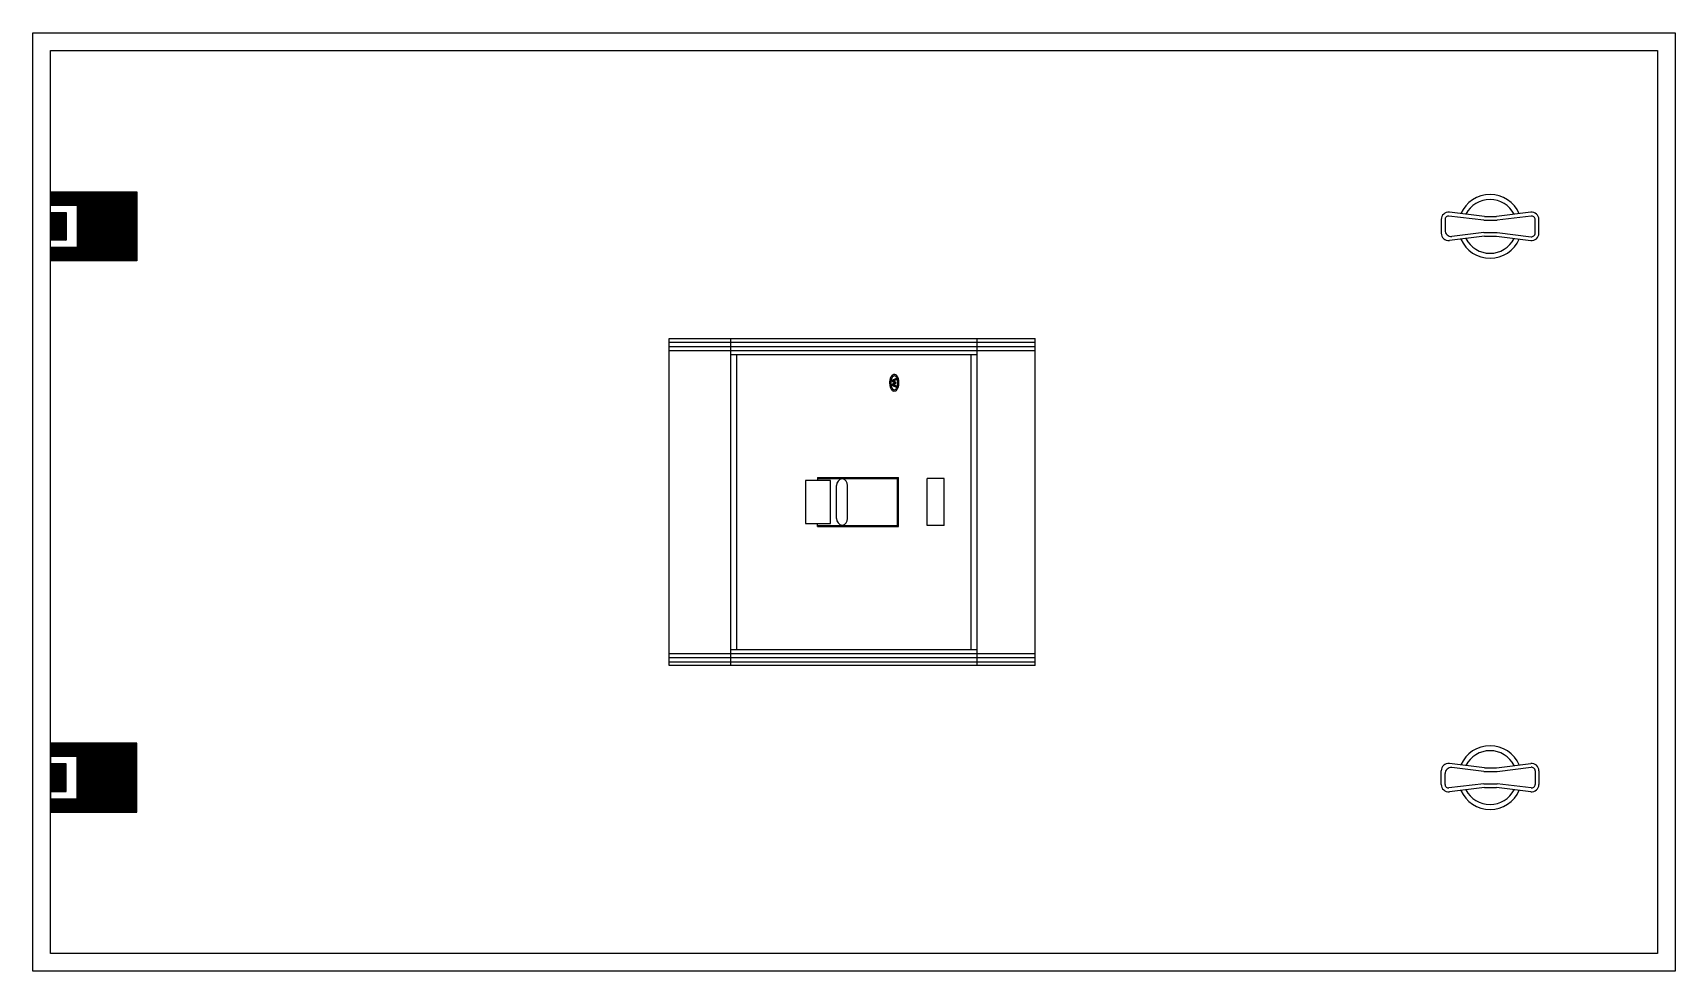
# Model space of a CAD drawing. Header units: millimetres. Extents: x 0 to 700, y -400 to 4000.
# Drawn here: x 0 to 700, y 3600 to 4000 of the extents above.
import ezdxf

# ---------------------------------------------------------------- set-up
doc = ezdxf.new("R2010")
doc.units = ezdxf.units.MM
doc.header["$MEASUREMENT"] = 0
pattern_1 = [(45, (-8243.62154, 514.87764), (-0.0883883476, 0.0883883476), [])]
pattern_2 = [(45, (-8240.37711, 512.37764), (-0.0883883476, 0.0883883476), [])]

msp = doc.modelspace()

# ---------------------------------------------------------------- hatches: boundary and pattern name
at = {"transparency": 33554687}
h = msp.add_hatch(dxfattribs=at)
h.set_pattern_fill('ANSI31', color=256, style=0)
h.set_pattern_definition(pattern_1)
h.paths.add_polyline_path([(44.38, 3932.21), (7.5, 3932.21), (7.5, 3926.53), (18.88, 3926.53), (18.88, 3908.47), (7.5, 3908.47), (7.5, 3902.79), (44.38, 3902.79)])
h = msp.add_hatch(dxfattribs=at)
h.set_pattern_fill('ANSI31', color=256, style=0)
h.set_pattern_definition(pattern_2)
h.paths.add_polyline_path([(14.16, 3923.37), (7.5, 3923.37), (7.5, 3911.63), (14.16, 3911.63)])
h = msp.add_hatch()
h.set_pattern_fill('ANSI31', color=256, angle=90)
h.set_pattern_definition([(135, (-18287.47218, -98794.07841), (-0.08838834765, -0.08838834765), [])])
edge = h.paths.add_edge_path()
edge.add_line((367.16, 3850.81), (365.88, 3849.81))
edge.add_line((365.88, 3849.81), (368.21, 3848.81))
edge.add_ellipse((367.16, 3850.81), major_axis=(0, 3.15), ratio=0.431137, start_angle=230.5474, end_angle=241.19404)
edge.add_line((368.35, 3849.3), (366.85, 3849.94))
edge.add_line((366.85, 3849.94), (367.98, 3850.81))
edge.add_line((367.98, 3850.81), (366.85, 3851.69))
edge.add_line((366.85, 3851.69), (368.35, 3852.33))
edge.add_ellipse((367.16, 3850.81), major_axis=(0, 3.15), ratio=0.431137, start_angle=298.80596, end_angle=309.4526)
edge.add_line((368.21, 3852.81), (365.88, 3851.81))
edge.add_line((365.88, 3851.81), (367.16, 3850.81))
h = msp.add_hatch(dxfattribs=at)
h.set_pattern_fill('ANSI31', color=256, style=0)
h.set_pattern_definition(pattern_1)
h.paths.add_polyline_path([(44.38, 3667.79), (7.5, 3667.79), (7.5, 3673.47), (18.88, 3673.47), (18.88, 3691.53), (7.5, 3691.53), (7.5, 3697.21), (44.38, 3697.21)])
h = msp.add_hatch(dxfattribs=at)
h.set_pattern_fill('ANSI31', color=256, style=0)
h.set_pattern_definition(pattern_2)
h.paths.add_polyline_path([(14.16, 3676.63), (7.5, 3676.63), (7.5, 3688.37), (14.16, 3688.37)])

# ---------------------------------------------------------------- linework, layer by layer
for p, q in [((600.3, 3920.44), (600.3, 3914.56)), ((601.91, 3920.44), (601.91, 3915.81)), ((618.48, 3920.14), (603.57, 3921.92)), ((618.67, 3921.74), (603.76, 3923.51)), ((618.48, 3920.14), (624.1, 3920.14)), ((618.67, 3921.74), (623.9, 3921.74)), ((638.45, 3923.5), (623.9, 3921.74)), ((638.64, 3921.91), (624.1, 3920.14)), ((640.3, 3914.57), (640.3, 3920.43)), ((641.91, 3914.57), (641.91, 3920.43)), ((618.67, 3913.26), (603.76, 3911.49)), ((618.48, 3914.86), (604.81, 3913.23)), ((618.48, 3914.86), (624.1, 3914.86)), ((618.67, 3913.26), (623.9, 3913.26)), ((623.9, 3913.26), (638.45, 3911.5)), ((624.1, 3914.86), (638.64, 3913.09)), ((600.3, 3679.56), (600.3, 3685.44)), ((601.91, 3679.56), (601.91, 3684.19)), ((618.67, 3686.74), (603.76, 3688.51)), ((618.48, 3685.14), (604.81, 3686.77)), ((618.48, 3685.14), (624.1, 3685.14)), ((618.67, 3686.74), (623.9, 3686.74)), ((623.9, 3686.74), (638.45, 3688.5)), ((624.1, 3685.14), (638.64, 3686.91)), ((640.3, 3685.43), (640.3, 3679.57)), ((641.91, 3685.43), (641.91, 3679.57)), ((618.48, 3679.86), (603.57, 3678.08)), ((618.67, 3678.26), (603.76, 3676.49)), ((618.48, 3679.86), (624.1, 3679.86)), ((618.67, 3678.26), (623.9, 3678.26)), ((638.45, 3676.5), (623.9, 3678.26)), ((638.64, 3678.09), (624.1, 3679.86))]:
    msp.add_line(p, q, dxfattribs=at)
for p, q in [((271.25, 3869.75), (427.25, 3869.75)), ((271.25, 3730.25), (271.25, 3869.75)), ((271.25, 3868.1), (427.25, 3868.1)), ((271.25, 3866.35), (427.25, 3866.35)), ((271.25, 3864.6), (427.25, 3864.6)), ((297.5, 3730.25), (297.5, 3869.75)), ((402.5, 3730.25), (402.5, 3869.75)), ((427.25, 3730.25), (427.25, 3869.75)), ((297.5, 3862.85), (402.5, 3862.85)), ((300, 3737.15), (300, 3862.85)), ((400, 3737.15), (400, 3862.85)), ((365.88, 3851.81), (368.21, 3852.81)), ((367.16, 3850.81), (365.88, 3851.81)), ((365.88, 3849.81), (367.16, 3850.81)), ((366.85, 3851.69), (368.35, 3852.33)), ((367.98, 3850.81), (366.85, 3851.69)), ((366.85, 3849.94), (367.98, 3850.81)), ((368.21, 3848.81), (365.88, 3849.81)), ((368.35, 3849.3), (366.85, 3849.94)), ((334.5, 3810.5), (369, 3810.5)), ((334.5, 3810.5), (334.5, 3809.18)), ((334.5, 3810), (368.5, 3810)), ((368.5, 3789.5), (368.5, 3810.5)), ((369, 3789.5), (369, 3810.5)), ((381.22, 3790), (381.22, 3810)), ((388.5, 3810), (381.22, 3810)), ((388.5, 3790), (388.5, 3810)), ((342.57, 3793), (342.57, 3807)), ((347.3, 3793), (347.3, 3807)), ((334.5, 3789.5), (334.5, 3790.82)), ((334.5, 3790), (368.5, 3790)), ((334.5, 3789.5), (369, 3789.5)), ((388.5, 3790), (381.22, 3790)), ((271.25, 3735.4), (427.25, 3735.4)), ((271.25, 3733.65), (427.25, 3733.65)), ((271.25, 3731.9), (427.25, 3731.9)), ((297.5, 3737.15), (402.5, 3737.15)), ((427.25, 3730.25), (271.25, 3730.25))]:
    msp.add_line(p, q)
for points in [[(0, 4000), (700, 4000), (700, 3600), (0, 3600)], [(7.5, 3992.5), (692.5, 3992.5), (692.5, 3607.5), (7.5, 3607.5)], [(339.96, 3790.82), (339.96, 3809.18), (329.26, 3809.18), (329.26, 3790.82)]]:
    msp.add_lwpolyline(points, close=True)
for points in [[(7.5, 3932.21), (44.38, 3932.21), (44.38, 3902.79), (7.5, 3902.79)], [(7.5, 3926.53), (18.88, 3926.53), (18.88, 3908.47), (7.5, 3908.47)], [(7.5, 3923.37), (14.16, 3923.37), (14.16, 3911.63), (7.5, 3911.63)], [(7.5, 3667.79), (44.38, 3667.79), (44.38, 3697.21), (7.5, 3697.21)], [(7.5, 3673.47), (18.88, 3673.47), (18.88, 3691.53), (7.5, 3691.53)], [(7.5, 3676.63), (14.16, 3676.63), (14.16, 3688.37), (7.5, 3688.37)]]:
    msp.add_lwpolyline(points, close=True, dxfattribs=at)
for centre, radius, start, end in [((621.11, 3917.5), 13.59, 23.47344, 156.43961), ((621.11, 3917.5), 11.49, 26.61279, 153.25495), ((603.39, 3920.44), 3.09, 83.20787, 180), ((603.39, 3920.44), 1.48, 83.20787, 180), ((638.82, 3920.43), 3.09, 0, 96.92672), ((638.82, 3920.43), 1.48, 0, 96.92672), ((603.39, 3914.56), 3.09, 180, 276.79213), ((604.5, 3915.81), 2.59, 180, 276.79213), ((638.82, 3914.57), 3.09, 263.07328, 0), ((638.82, 3914.57), 1.48, 263.07328, 0), ((621.11, 3917.5), 13.59, 203.56039, 336.52656), ((621.11, 3917.5), 11.49, 206.74505, 333.38721), ((621.11, 3682.5), 13.59, 23.47344, 156.43961), ((621.11, 3682.5), 11.49, 26.61279, 153.25495), ((603.39, 3685.44), 3.09, 83.20787, 180), ((604.5, 3684.19), 2.59, 83.20787, 180), ((638.82, 3685.43), 3.09, 0, 96.92672), ((638.82, 3685.43), 1.48, 0, 96.92672), ((603.39, 3679.56), 3.09, 180, 276.79213), ((603.39, 3679.56), 1.48, 180, 276.79213), ((621.11, 3682.5), 13.59, 203.56039, 336.52656), ((621.11, 3682.5), 11.49, 206.74505, 333.38721), ((638.82, 3679.57), 3.09, 263.07328, 0), ((638.82, 3679.57), 1.48, 263.07328, 0)]:
    msp.add_arc(centre, radius, start, end, dxfattribs=at)
for centre, start, end in [((345.57, 3807), 102.21758, 180), ((344.3, 3807), 0, 77.78242), ((345.57, 3793), 180, 257.78242), ((344.3, 3793), 282.21758, 0)]:
    msp.add_arc(centre, 3, start, end)
msp.add_ellipse((367.16, 3850.81), major_axis=(0, 3.15), ratio=0.431137)
msp.add_open_spline([(367.16, 3854.46), (367, 3854.46), (366.84, 3854.42), (366.55, 3854.29), (366.42, 3854.2), (366.19, 3853.98), (366.09, 3853.85), (365.78, 3853.38), (365.62, 3852.97), (365.39, 3852.05), (365.33, 3851.55), (365.29, 3850.38), (365.36, 3849.71), (365.61, 3848.7), (365.76, 3848.31), (366.08, 3847.78), (366.23, 3847.59), (366.56, 3847.33), (366.72, 3847.24), (367.08, 3847.16), (367.27, 3847.16), (367.63, 3847.25), (367.79, 3847.34), (368.07, 3847.57), (368.19, 3847.71), (368.51, 3848.17), (368.67, 3848.55), (368.9, 3849.4), (368.98, 3849.87), (369.05, 3851.05), (369, 3851.77), (368.75, 3852.84), (368.61, 3853.24), (368.29, 3853.8), (368.14, 3854), (367.81, 3854.28), (367.65, 3854.37), (367.37, 3854.45), (367.27, 3854.46), (367.16, 3854.46)], degree=3, knots=[0, 0, 0, 0, 0.19507, 0.19507, 0.390139, 0.390139, 0.585209, 0.585209, 1.045896, 1.045896, 1.506584, 1.506584, 2.09205, 2.09205, 2.521533, 2.521533, 2.813293, 2.813293, 3.035268, 3.035268, 3.257242, 3.257242, 3.479217, 3.479217, 3.701192, 3.701192, 4.138479, 4.138479, 4.575767, 4.575767, 5.198557, 5.198557, 5.633912, 5.633912, 5.936503, 5.936503, 6.161074, 6.161074, 6.283185, 6.283185, 6.283185, 6.283185])

doc.saveas('drawing.dxf')
